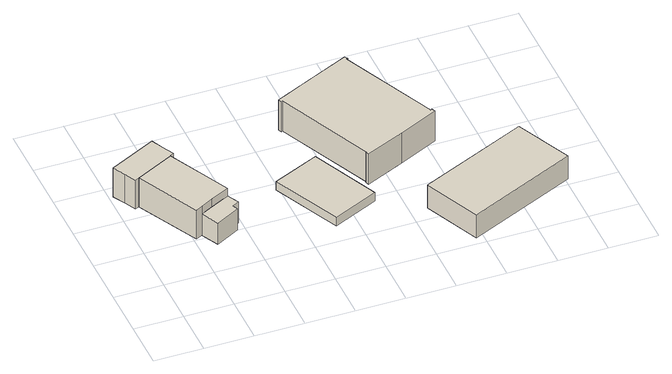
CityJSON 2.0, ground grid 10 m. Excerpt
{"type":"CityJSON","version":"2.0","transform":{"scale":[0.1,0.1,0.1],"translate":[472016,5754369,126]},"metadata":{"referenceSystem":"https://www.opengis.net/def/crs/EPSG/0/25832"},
"CityObjects":{
"building1":{"type":"Building","attributes":{"Gemeindeschluessel":"05711000","function":"31001_1010"},"address":[{"country":"Germany","locality":"Bielefeld","thoroughfareNumber":"245","thoroughfareName":"Paderborner Straße"}],"children":["building1-1","building1-2","building1-3"]},
"building1-1":{"type":"BuildingPart","attributes":{"BezugspunktDach":"2000","measuredHeight":8.34},"parents":["building1"],"geometry":[{"type":"Solid","lod":"1","boundaries":[[[[0,1,2,3,4,5]],[[6,7,8,9,10,11]],[[6,11,5,4]],[[7,6,4,3]],[[8,7,3,2]],[[9,8,2,1]],[[10,9,1,0]],[[11,10,0,5]]]]}]},
"building1-2":{"type":"BuildingPart","attributes":{"BezugspunktDach":"2000","measuredHeight":4.98},"parents":["building1"],"geometry":[{"type":"Solid","lod":"1","boundaries":[[[[12,13,14,15,16,17]],[[18,11,9,19,20,21]],[[18,21,17,16]],[[11,18,16,15]],[[9,11,15,14]],[[19,9,14,13]],[[20,19,13,12]],[[21,20,12,17]]]]}]},
"building1-3":{"type":"BuildingPart","attributes":{"BezugspunktDach":"2000","measuredHeight":8.38},"parents":["building1"],"geometry":[{"type":"Solid","lod":"1","boundaries":[[[[2,22,23,24,25,26,27,28,3]],[[29,30,31,32,33,34,35,8,7]],[[29,7,3,28]],[[30,29,28,27]],[[31,30,27,26]],[[32,31,26,25]],[[33,32,25,24]],[[34,33,24,23]],[[35,34,23,22]],[[8,35,22,2]],[[7,8,2,3]]]]}]},
"building2":{"type":"Building","attributes":{"Gemeindeschluessel":"05711000","BezugspunktDach":"2000","function":"31001_2500","measuredHeight":1.97},"address":[{"country":"Germany","locality":"Bielefeld","thoroughfareNumber":"245","thoroughfareName":"Paderborner Straße"}],"geometry":[{"type":"Solid","lod":"1","boundaries":[[[[36,37,38,39]],[[40,41,42,43]],[[40,43,39,38]],[[41,40,38,37]],[[42,41,37,36]],[[43,42,36,39]]]]}]},
"building3":{"type":"Building","attributes":{"Gemeindeschluessel":"05711000","BezugspunktDach":"2000","function":"31001_2500","measuredHeight":9.72},"address":[{"country":"Germany","locality":"Bielefeld","thoroughfareNumber":"245","thoroughfareName":"Paderborner Straße"}],"geometry":[{"type":"Solid","lod":"1","boundaries":[[[[44,45,46,47,48,49,50,51,52,53,54,55,56,57]],[[58,59,60,61,62,63,64,65,66,67,68,69,70,71]],[[58,71,57,56]],[[59,58,56,55]],[[60,59,55,54]],[[61,60,54,53]],[[62,61,53,52]],[[63,62,52,51]],[[64,63,51,50]],[[65,64,50,49]],[[66,65,49,48]],[[67,66,48,47]],[[68,67,47,46]],[[69,68,46,45]],[[70,69,45,44]],[[71,70,44,57]]]]}]},
"building4":{"type":"Building","attributes":{"Gemeindeschluessel":"05711000","BezugspunktDach":"2000","function":"31001_2500","measuredHeight":6.33},"address":[{"country":"Germany","locality":"Bielefeld","thoroughfareNumber":"245","thoroughfareName":"Paderborner Straße"}],"geometry":[{"type":"Solid","lod":"1","boundaries":[[[[72,73,74,75]],[[76,77,78,79]],[[76,79,75,74]],[[77,76,74,73]],[[78,77,73,72]],[[79,78,72,75]]]]}]}
},
"vertices":[
[143,223,71],[182,242,71],[119,369,71],[41,330,71],[105,203,71],[118,210,71],[105,203,3],[41,330,3],[119,369,3],[182,242,3],[143,223,3],[118,210,3],
[180,211,53],[194,218,53],[182,242,53],[118,210,53],[136,174,53],[185,200,53],[136,174,3],[194,218,3],[180,211,3],[185,200,3],
[119,370,71],[127,374,71],[115,398,71],[103,422,71],[8,375,71],[21,350,71],[33,326,71],[33,326,3],[21,350,3],[8,375,3],[103,422,3],[115,398,3],[127,374,3],[119,370,3],
[385,317,30],[291,275,30],[355,136,30],[448,178,30],[355,136,10],[291,275,10],[385,317,10],[448,178,10],
[523,502,82],[519,509,82],[439,473,82],[359,436,82],[362,429,82],[365,430,82],[454,235,82],[452,233,82],[455,227,82],[535,263,82],[615,300,82],[612,307,82],[609,306,82],[520,501,82],[609,306,11],[612,307,11],[615,300,11],[535,263,11],[455,227,11],[452,233,11],[454,235,11],[365,430,11],[362,429,11],[359,436,11],[439,473,11],[519,509,11],[523,502,11],[520,501,11],
[749,219,67],[530,121,67],[581,6,67],[801,105,67],[581,6,12],[530,121,12],[749,219,12],[801,105,12]
]}
